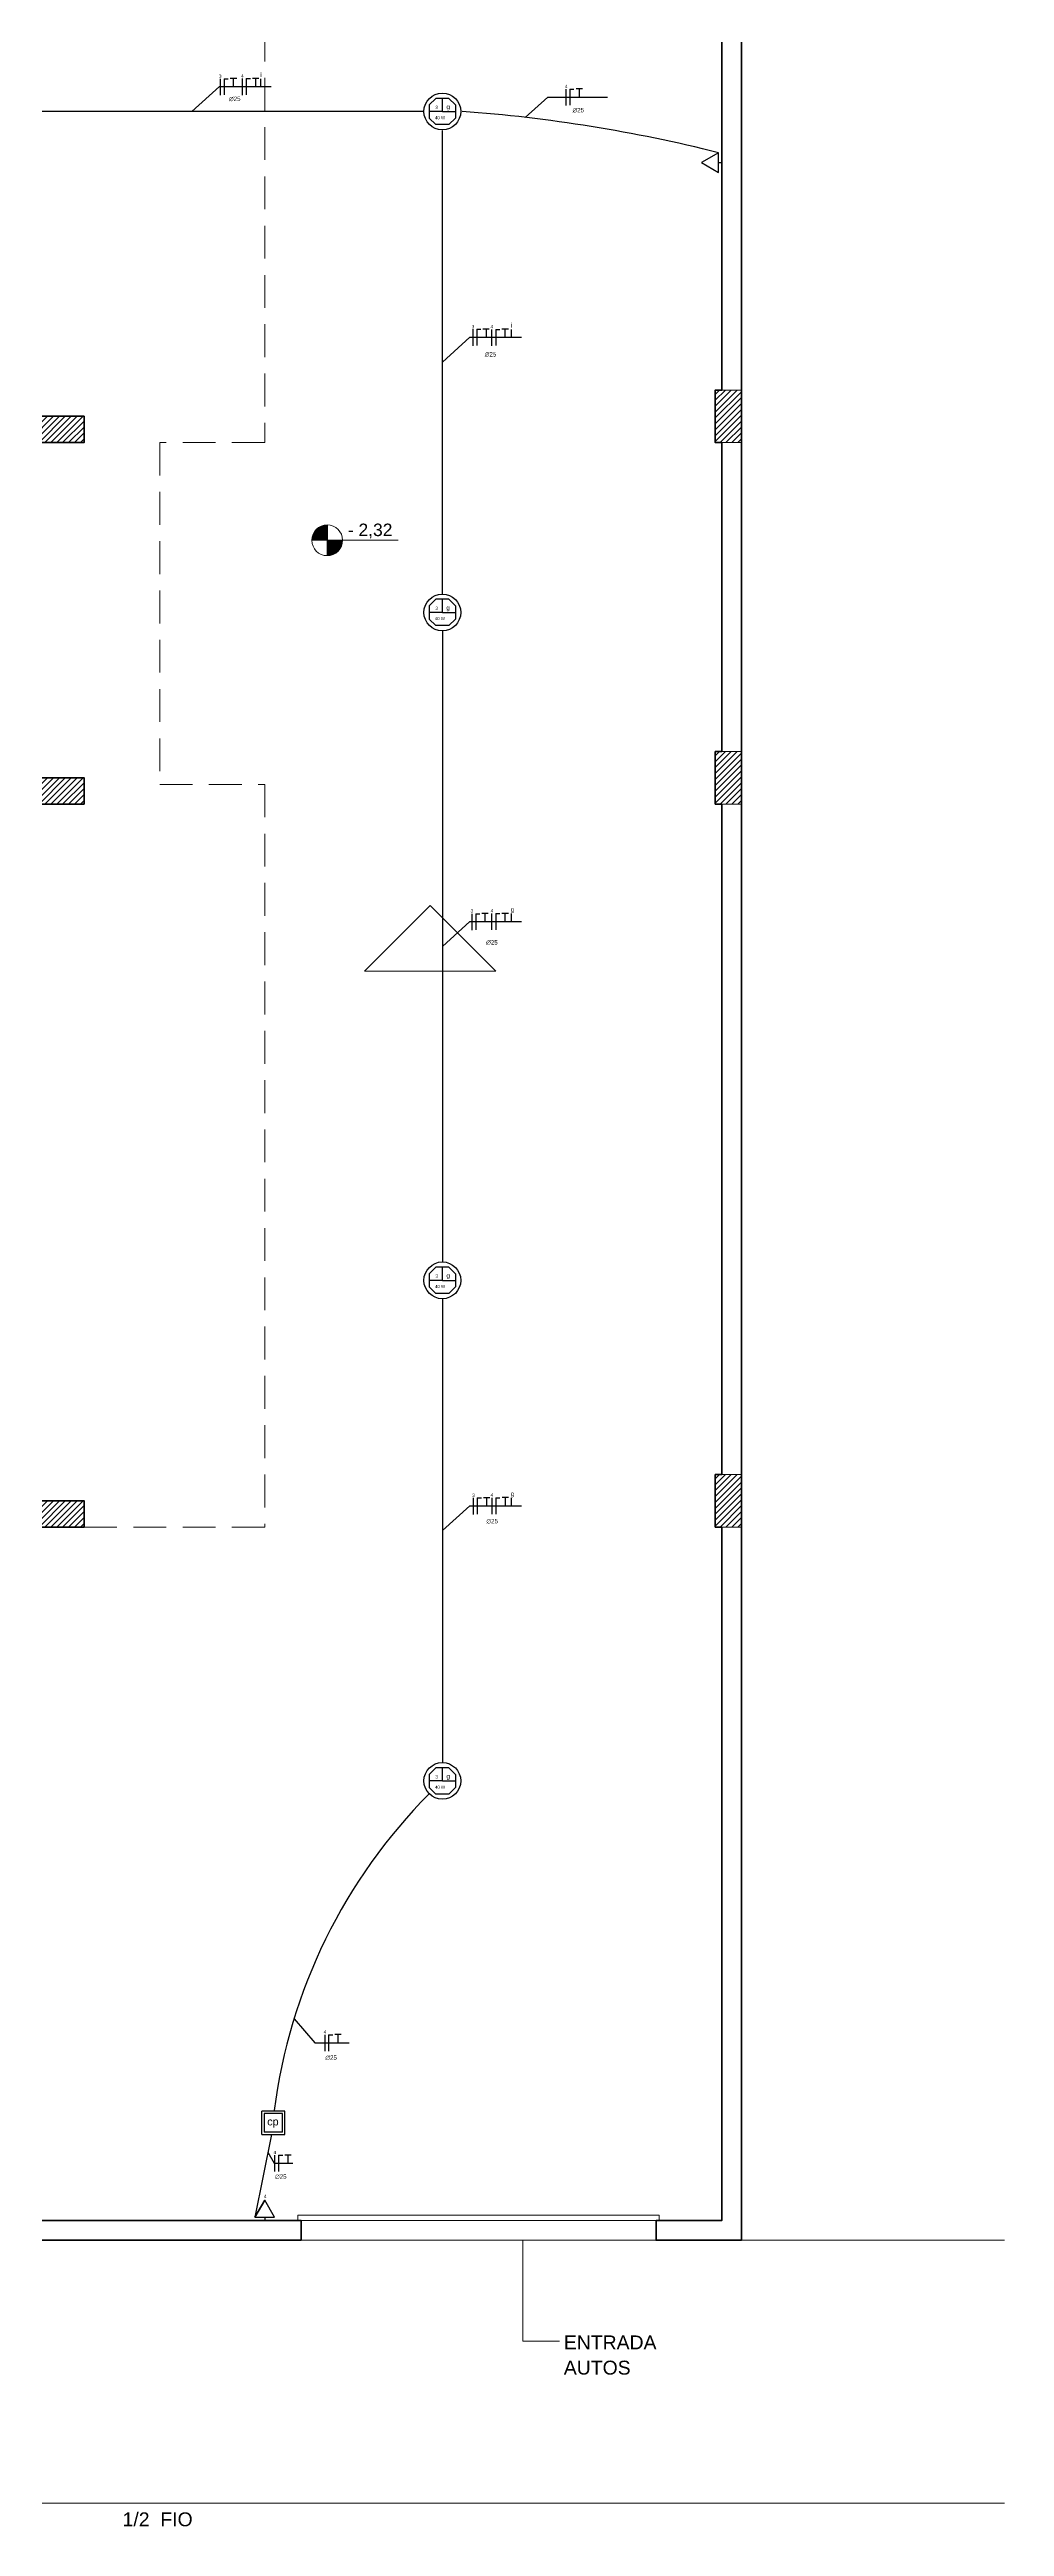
# Model space of a CAD drawing. Header units: millimetres. Extents: x 2991 to 3503, y 2795 to 2987.
# Drawn here: x 3032.25 to 3039.51, y 2806.25 to 2825.09 of the extents above; entities that cross this region are included whole.
import ezdxf
from ezdxf.enums import TextEntityAlignment as Align

# ---------------------------------------------------------------- set-up
doc = ezdxf.new("R2010")
doc.units = ezdxf.units.MM
doc.linetypes.add('HIDDEN', pattern=[0.375, 0.25, -0.125])
for name, color, linetype in [('CISM_59_ELET_CAIXA DE PASSAGEM_INSTALAR', 10, 'Continuous'), ('CISM_78_CX_ENT_PRINC', 10, 'Continuous'), ('ESCO_37_TOMADAS', 3, 'Continuous'), ('Pranchas', 3, 'Continuous'), ('PTF', 1, 'Continuous'), ('PTO', 1, 'Continuous'), ('TET', 172, 'Continuous'), ('TEXTO', 7, 'Continuous')]:
    doc.layers.add(name, color=color, linetype=linetype)
for name, color, linetype, lineweight in [('ESQ_INTER', 250, 'Continuous', 9), ('PILAR', 7, 'Continuous', 5), ('Plarga', 7, 'Continuous', 40)]:
    doc.layers.add(name, color=color, linetype=linetype, lineweight=lineweight)
doc.styles.add('arial', font='')
doc.styles.add('ST', font='ROMANS.SHX', dxfattribs={"height": 0.15})
doc.styles.get("Standard").update_dxf_attribs({"font": ''})
doc.styles.get('arial').set_extended_font_data('Arial')
doc.styles.get('Standard').set_extended_font_data('Arial')

# ---------------------------------------------------------------- blocks, each defined once
blk = doc.blocks.new('iv')
at = {"color": 3}
for p, q in [((-0.2, 0.1), (-0.1, 0.2)), ((-0.2, 0.1), (-0.2, -0.1)), ((-0.1, 0.2), (0.1, 0.2)), ((0.1, 0.2), (0.2, 0.1)), ((0.2, 0.1), (0.2, -0.1)), ((-0.1, -0.2), (-0.2, -0.1)), ((-0.1, -0.2), (0.1, -0.2)), ((0.2, -0.1), (0.1, -0.2))]:
    blk.add_line(p, q, dxfattribs=at)
at = {"color": 1}
blk.add_circle((0, 0), 0.28, dxfattribs=at)
at = {"color": 1, "style": 'ST', "flags": 4}
blk.add_attdef('N%%D', text='', height=0.15, dxfattribs=at).set_placement((0.003, -0.074), align=Align.CENTER)

msp = doc.modelspace()

# ---------------------------------------------------------------- hatches: boundary and pattern name
h = msp.add_hatch(color=256)
h.dxf.hatch_style = 1
h.paths.add_polyline_path([(3034.358, 2821.478, 0.414214), (3034.241, 2821.361), (3034.358, 2821.361)])
h.paths.add_polyline_path([(3034.475, 2821.361), (3034.358, 2821.361), (3034.358, 2821.244, 0.414214)])
at = {"layer": 'PILAR'}
h = msp.add_hatch(dxfattribs=at)
h.set_pattern_fill('ANSI31,_O', color=256, scale=0.01, angle=-90)
h.set_pattern_definition([(225, (3989.723443, 4686.067254), (-0.0224506403, 0.0224506403), [])])
h.paths.add_polyline_path([(3037.309, 2822.104), (3037.509, 2822.104), (3037.509, 2822.504), (3037.309, 2822.504)])
h = msp.add_hatch(dxfattribs=at)
h.set_pattern_fill('ANSI31,_O', color=256, scale=0.01)
h.set_pattern_definition([(45, (1168.546275, 1869.890086), (-0.0224506403, 0.0224506403), [])])
h.paths.add_polyline_path([(3032.109, 2822.304), (3032.109, 2822.104), (3032.509, 2822.104), (3032.509, 2822.304)])
h = msp.add_hatch(dxfattribs=at)
h.set_pattern_fill('ANSI31,_O', color=256, scale=0.01, angle=-90)
h.set_pattern_definition([(225, (3989.723443, 4683.317254), (-0.0224506403, 0.0224506403), [])])
h.paths.add_polyline_path([(3037.309, 2819.354), (3037.509, 2819.354), (3037.509, 2819.754), (3037.309, 2819.754)])
h = msp.add_hatch(dxfattribs=at)
h.set_pattern_fill('ANSI31,_O', color=256, scale=0.01)
h.set_pattern_definition([(45, (1168.546275, 1867.140086), (-0.0224506403, 0.0224506403), [])])
h.paths.add_polyline_path([(3032.109, 2819.554), (3032.109, 2819.354), (3032.509, 2819.354), (3032.509, 2819.554)])
h = msp.add_hatch(dxfattribs=at)
h.set_pattern_fill('ANSI31,_O', color=256, scale=0.01, angle=-90)
h.set_pattern_definition([(225, (3989.723443, 4677.817254), (-0.0224506403, 0.0224506403), [])])
h.paths.add_polyline_path([(3037.309, 2813.854), (3037.509, 2813.854), (3037.509, 2814.254), (3037.309, 2814.254)])
h = msp.add_hatch(dxfattribs=at)
h.set_pattern_fill('ANSI31,_O', color=256, scale=0.01)
h.set_pattern_definition([(45, (1168.546275, 1861.640086), (-0.0224506403, 0.0224506403), [])])
h.paths.add_polyline_path([(3032.109, 2814.054), (3032.109, 2813.854), (3032.509, 2813.854), (3032.509, 2814.054)])

# ---------------------------------------------------------------- linework, layer by layer
for p, q in [((3035.234, 2824.623), (3035.134, 2824.623)), ((3035.234, 2824.623), (3035.234, 2824.723)), ((3035.234, 2824.623), (3035.334, 2824.623)), ((3035.234, 2820.812), (3035.134, 2820.812)), ((3035.234, 2820.812), (3035.234, 2820.912)), ((3035.234, 2820.812), (3035.334, 2820.812)), ((3035.234, 2815.731), (3035.134, 2815.731)), ((3035.234, 2815.731), (3035.234, 2815.831)), ((3035.234, 2815.731), (3035.334, 2815.731)), ((3035.234, 2811.923), (3035.134, 2811.923)), ((3035.234, 2811.923), (3035.234, 2812.023)), ((3035.234, 2811.923), (3035.334, 2811.923))]:
    msp.add_line(p, q)
at = {"color": 3}
for p, q in [((3037.334, 2824.309), (3037.204, 2824.234)), ((3037.204, 2824.234), (3037.334, 2824.159)), ((3037.334, 2824.159), (3037.334, 2824.309)), ((3037.334, 2824.234), (3037.359, 2824.234)), ((3033.808, 2808.604), (3033.883, 2808.734)), ((3033.883, 2808.734), (3033.808, 2808.604)), ((3033.883, 2808.734), (3033.808, 2808.604)), ((3033.958, 2808.604), (3033.883, 2808.734)), ((3033.808, 2808.604), (3033.958, 2808.604)), ((3033.883, 2808.604), (3033.883, 2808.579))]:
    msp.add_line(p, q, dxfattribs=at)
at = {"lineweight": 5}
for points in [[(3008.989, 2836.052), (3023.359, 2808.429), (3039.509, 2808.429)], [(3034.159, 2808.429), (3036.859, 2808.429)], [(3036.126, 2807.661), (3035.846, 2807.661), (3035.846, 2808.429)]]:
    msp.add_lwpolyline(points, dxfattribs=at)
msp.add_lwpolyline([(3007.214, 2835.129), (3021.585, 2807.506, 0.279744), (3023.359, 2806.429), (3039.509, 2806.429)], format="xyb", dxfattribs=at)
at = {"linetype": 'HIDDEN', "lineweight": 5}
msp.add_lwpolyline([(3025.284, 2828.454), (3025.284, 2828.454), (3025.284, 2828.454), (3028.134, 2828.454), (3028.134, 2830.504), (3033.884, 2830.504), (3033.884, 2822.104), (3033.084, 2822.104), (3033.084, 2819.504), (3033.884, 2819.504), (3033.884, 2813.854), (3030.784, 2813.854), (3030.784, 2813.404), (3029.284, 2813.404), (3029.284, 2813.854), (3026.784, 2813.854)], dxfattribs=at)
at = {"lineweight": 9}
msp.add_lwpolyline([(3034.241, 2821.361), (3034.899, 2821.361)], dxfattribs=at)
msp.add_lwpolyline([(3034.358, 2821.478), (3034.358, 2821.244)])
msp.add_lwpolyline([(3035.642, 2818.082), (3035.142, 2818.582), (3034.642, 2818.082)], close=True, dxfattribs=at)
msp.add_circle((3034.358, 2821.361), 0.117, dxfattribs=at)
at = {"layer": 'CISM_59_ELET_CAIXA DE PASSAGEM_INSTALAR', "color": 10, "linetype": 'ByBlock', "ltscale": 10}
msp.add_line((3034.036, 2809.41), (3033.86, 2809.411), dxfattribs=at)
at = {"layer": 'CISM_78_CX_ENT_PRINC', "linetype": 'ByBlock', "ltscale": 0.05}
for p, q in [((3033.86, 2809.234), (3033.86, 2809.411)), ((3033.878, 2809.393), (3033.878, 2809.252)), ((3034.019, 2809.393), (3033.878, 2809.393)), ((3034.019, 2809.252), (3034.019, 2809.393)), ((3034.036, 2809.234), (3034.036, 2809.41)), ((3033.86, 2809.234), (3034.036, 2809.234)), ((3034.019, 2809.252), (3033.878, 2809.252))]:
    msp.add_line(p, q, dxfattribs=at)
at = {"layer": 'ESCO_37_TOMADAS'}
for p, q in [((3033.544, 2824.872), (3033.544, 2824.747)), ((3033.574, 2824.872), (3033.574, 2824.749)), ((3033.574, 2824.872), (3033.606, 2824.872)), ((3033.644, 2824.873), (3033.644, 2824.812)), ((3033.712, 2824.873), (3033.712, 2824.748)), ((3033.742, 2824.873), (3033.742, 2824.749)), ((3033.742, 2824.873), (3033.774, 2824.873)), ((3033.812, 2824.874), (3033.812, 2824.812)), ((3033.852, 2824.872), (3033.852, 2824.812)), ((3036.173, 2824.793), (3036.173, 2824.668)), ((3036.203, 2824.793), (3036.203, 2824.67)), ((3036.203, 2824.793), (3036.235, 2824.793)), ((3036.274, 2824.795), (3036.274, 2824.733)), ((3035.465, 2822.966), (3035.465, 2822.841)), ((3035.495, 2822.966), (3035.495, 2822.842)), ((3035.495, 2822.966), (3035.527, 2822.966)), ((3035.566, 2822.967), (3035.566, 2822.906)), ((3035.609, 2822.965), (3035.609, 2822.841)), ((3035.64, 2822.965), (3035.64, 2822.842)), ((3035.64, 2822.965), (3035.671, 2822.965)), ((3035.71, 2822.967), (3035.71, 2822.905)), ((3035.757, 2822.965), (3035.757, 2822.905)), ((3035.457, 2818.52), (3035.457, 2818.396)), ((3035.488, 2818.52), (3035.488, 2818.397)), ((3035.488, 2818.52), (3035.519, 2818.52)), ((3035.558, 2818.522), (3035.558, 2818.46)), ((3035.609, 2818.521), (3035.609, 2818.397)), ((3035.64, 2818.521), (3035.64, 2818.398)), ((3035.64, 2818.521), (3035.671, 2818.521)), ((3035.71, 2818.523), (3035.71, 2818.461)), ((3035.757, 2818.521), (3035.757, 2818.461)), ((3035.469, 2814.076), (3035.469, 2813.951)), ((3035.499, 2814.076), (3035.499, 2813.952)), ((3035.499, 2814.076), (3035.531, 2814.076)), ((3035.57, 2814.077), (3035.57, 2814.015)), ((3035.61, 2814.076), (3035.61, 2813.952)), ((3035.64, 2814.076), (3035.64, 2813.953)), ((3035.64, 2814.076), (3035.672, 2814.076)), ((3035.711, 2814.078), (3035.711, 2814.016)), ((3035.757, 2814.076), (3035.757, 2814.016)), ((3034.339, 2809.992), (3034.339, 2809.867)), ((3034.369, 2809.992), (3034.369, 2809.868)), ((3034.369, 2809.992), (3034.401, 2809.992)), ((3034.44, 2809.993), (3034.44, 2809.932)), ((3033.958, 2809.076), (3033.958, 2808.951)), ((3033.988, 2809.076), (3033.988, 2808.952)), ((3033.988, 2809.076), (3034.02, 2809.076)), ((3034.059, 2809.077), (3034.059, 2809.015))]:
    msp.add_line(p, q, dxfattribs=at)
for points in [[(3033.67, 2824.873), (3033.644, 2824.873), (3033.621, 2824.873)], [(3033.838, 2824.874), (3033.812, 2824.874), (3033.789, 2824.874)], [(3036.299, 2824.795), (3036.274, 2824.795), (3036.251, 2824.795)], [(3035.591, 2822.967), (3035.566, 2822.967), (3035.543, 2822.967)], [(3035.736, 2822.967), (3035.71, 2822.967), (3035.687, 2822.967)], [(3035.583, 2818.522), (3035.558, 2818.522), (3035.535, 2818.522)], [(3035.736, 2818.523), (3035.71, 2818.523), (3035.687, 2818.523)], [(3035.595, 2814.077), (3035.57, 2814.077), (3035.547, 2814.077)], [(3035.736, 2814.079), (3035.711, 2814.079), (3035.688, 2814.079)], [(3034.465, 2809.993), (3034.44, 2809.993), (3034.417, 2809.993)], [(3034.084, 2809.077), (3034.059, 2809.077), (3034.036, 2809.077)]]:
    msp.add_lwpolyline(points, dxfattribs=at)
at = {"layer": 'ESQ_INTER'}
msp.add_lwpolyline([(3034.134, 2808.579), (3036.884, 2808.579), (3036.884, 2808.619), (3034.134, 2808.619)], close=True, dxfattribs=at)
at = {"layer": 'PILAR'}
for points in [[(3037.309, 2822.504), (3037.309, 2822.104), (3037.509, 2822.104), (3037.509, 2822.504)], [(3037.309, 2819.754), (3037.309, 2819.354), (3037.509, 2819.354), (3037.509, 2819.754)], [(3037.309, 2814.254), (3037.309, 2813.854), (3037.509, 2813.854), (3037.509, 2814.254)]]:
    msp.add_lwpolyline(points, close=True, dxfattribs=at)
at = {"layer": 'Plarga'}
for points in [[(3026.634, 2808.579), (3026.634, 2813.854), (3020.706, 2813.854), (3023.45, 2808.579), (3034.159, 2808.579), (3034.159, 2808.429), (3023.359, 2808.429), (3010.509, 2833.129)], [(3037.509, 2833.129), (3037.509, 2808.429), (3036.859, 2808.429), (3036.859, 2808.579), (3037.359, 2808.579), (3037.359, 2813.854), (3037.309, 2813.854), (3037.309, 2814.254), (3037.359, 2814.254), (3037.359, 2814.254), (3037.359, 2819.354), (3037.309, 2819.354), (3037.309, 2819.754), (3037.359, 2819.754), (3037.359, 2819.754), (3037.359, 2822.104), (3037.309, 2822.104), (3037.309, 2822.504), (3037.359, 2822.504), (3037.359, 2822.504), (3037.359, 2827.579)]]:
    msp.add_lwpolyline(points, dxfattribs=at)
for points in [[(3032.109, 2822.304), (3032.509, 2822.304), (3032.509, 2822.104), (3032.109, 2822.104)], [(3032.109, 2819.554), (3032.509, 2819.554), (3032.509, 2819.354), (3032.109, 2819.354)], [(3032.109, 2814.054), (3032.509, 2814.054), (3032.509, 2813.854), (3032.109, 2813.854)]]:
    msp.add_lwpolyline(points, close=True, dxfattribs=at)
at = {"layer": 'Pranchas'}
for p, q in [((3033.329, 2824.623), (3033.538, 2824.812)), ((3033.538, 2824.812), (3033.932, 2824.812)), ((3035.864, 2824.577), (3036.037, 2824.732)), ((3036.037, 2824.732), (3036.49, 2824.732)), ((3035.234, 2822.716), (3035.443, 2822.905)), ((3035.443, 2822.905), (3035.837, 2822.905)), ((3035.234, 2818.272), (3035.443, 2818.461)), ((3035.443, 2818.461), (3035.837, 2818.461)), ((3035.234, 2813.827), (3035.443, 2814.016)), ((3035.443, 2814.016), (3035.837, 2814.016))]:
    msp.add_line(p, q, dxfattribs=at)
at = {"layer": 'TET'}
for p, q in [((3035.094, 2824.623), (3031.564, 2824.623)), ((3035.234, 2820.952), (3035.234, 2824.479)), ((3035.234, 2820.672), (3035.234, 2815.871)), ((3035.234, 2815.591), (3035.234, 2812.063)), ((3033.934, 2809.234), (3033.808, 2808.604))]:
    msp.add_line(p, q, dxfattribs=at)
at = {"layer": 'TET', "color": 3}
for p, q in [((3034.106, 2810.112), (3034.265, 2809.93)), ((3034.265, 2809.93), (3034.525, 2809.93)), ((3033.907, 2809.1), (3033.955, 2809.015)), ((3033.955, 2809.015), (3034.097, 2809.015))]:
    msp.add_line(p, q, dxfattribs=at)
at = {"layer": 'TET'}
for centre, radius, start, end in [((3034.563, 2813.311), 11.342, 75.8594, 85.8497), ((3038.077, 2808.892), 4.155, 135.0978, 172.7474)]:
    msp.add_arc(centre, radius, start, end, dxfattribs=at)

# ---------------------------------------------------------------- block references
at = {"layer": 'PTO', "xscale": 0.5, "yscale": 0.5, "zscale": 0.5, "rotation": 270}
for p in [(3035.234, 2824.623), (3035.234, 2820.812), (3035.234, 2815.731), (3035.234, 2811.923)]:
    msp.add_blockref('iv', p, dxfattribs=at)

# ---------------------------------------------------------------- texts
at = {"layer": 'ESCO_37_TOMADAS'}
for p in [(3035.178, 2824.564), (3035.177, 2820.754), (3035.178, 2815.673), (3035.178, 2811.864)]:
    msp.add_text('40 W', height=0.0235, dxfattribs=at).set_placement(p)
at = {"layer": 'ESCO_37_TOMADAS', "attachment_point": 1}
for s, width, gutter_width, insert, char_height in [('{\\fArial Unicode MS|b0|i0|c0|p34;i}', 0.01212, 0.173, (3033.849, 2824.921), 0.03457), ('{\\fArial Unicode MS|b0|i0|c0|p34;3}', 0.000485, 0.126, (3033.535, 2824.905), 0.02522), ('{\\fArial Unicode MS|b0|i0|c0|p34;4}', 0.000485, 0.126, (3033.703, 2824.906), 0.02522), ('{\\fArial Unicode MS|b0|i0|c0|p34;4}', 0.000485, 0.126, (3036.165, 2824.826), 0.02522), ('{\\fArial Unicode MS|b0|i0|c0|p34;3}', 0.000485, 0.126, (3035.181, 2824.667), 0.02522), ('{\\fArial Unicode MS|b0|i0|c0|p34;g}', 0.01212, 0.173, (3035.265, 2824.676), 0.03457), ('{\\fArial Unicode MS|b0|i0|c0|p34;3}', 0.000485, 0.126, (3035.457, 2822.999), 0.02522), ('{\\fArial Unicode MS|b0|i0|c0|p34;4}', 0.000485, 0.126, (3035.601, 2822.999), 0.02522), ('{\\fArial Unicode MS|b0|i0|c0|p34;i}', 0.01212, 0.173, (3035.754, 2823.014), 0.03457), ('{\\fArial Unicode MS|b0|i0|c0|p34;3}', 0.000485, 0.126, (3035.181, 2820.857), 0.02522), ('{\\fArial Unicode MS|b0|i0|c0|p34;g}', 0.01212, 0.173, (3035.264, 2820.866), 0.03457), ('{\\fArial Unicode MS|b0|i0|c0|p34;3}', 0.000485, 0.126, (3035.449, 2818.554), 0.02522), ('{\\fArial Unicode MS|b0|i0|c0|p34;4}', 0.000485, 0.126, (3035.601, 2818.555), 0.02522), ('{\\fArial Unicode MS|b0|i0|c0|p34;g}', 0.01212, 0.173, (3035.754, 2818.57), 0.03457), ('{\\fArial Unicode MS|b0|i0|c0|p34;3}', 0.000485, 0.126, (3035.181, 2815.776), 0.02522), ('{\\fArial Unicode MS|b0|i0|c0|p34;g}', 0.01212, 0.173, (3035.265, 2815.785), 0.03457), ('{\\fArial Unicode MS|b0|i0|c0|p34;3}', 0.000485, 0.126, (3035.461, 2814.109), 0.02522), ('{\\fArial Unicode MS|b0|i0|c0|p34;4}', 0.000485, 0.126, (3035.601, 2814.11), 0.02522), ('{\\fArial Unicode MS|b0|i0|c0|p34;g}', 0.01212, 0.173, (3035.754, 2814.125), 0.03457), ('{\\fArial Unicode MS|b0|i0|c0|p34;3}', 0.000485, 0.126, (3035.181, 2811.967), 0.02522), ('{\\fArial Unicode MS|b0|i0|c0|p34;g}', 0.01212, 0.173, (3035.265, 2811.976), 0.03457), ('{\\fArial Unicode MS|b0|i0|c0|p34;4}', 0.000485, 0.126, (3034.331, 2810.025), 0.02522), ('{\\fArial Unicode MS|b0|i0|c0|p34;4}', 0.000485, 0.126, (3033.95, 2809.109), 0.02522), ('{\\fArial Unicode MS|b0|i0|c0|p34;4}', 0.000485, 0.126, (3033.877, 2808.775), 0.02522)]:
    msp.add_mtext_dynamic_manual_height_columns(s, width=width, gutter_width=gutter_width, heights=[0], dxfattribs=dict(at, insert=insert, char_height=char_height))
at = {"layer": 'PTF', "char_height": 0.0333, "width": 0.08827, "attachment_point": 1}
for insert in [(3033.611, 2824.736), (3036.224, 2824.65), (3035.556, 2822.792), (3035.567, 2818.319), (3035.569, 2813.916), (3034.344, 2809.835), (3033.961, 2808.93)]:
    msp.add_mtext('∅25', dxfattribs=dict(at, insert=insert))
at = {"layer": 'PTF', "insert": (3033.902, 2809.361), "char_height": 0.0588, "attachment_point": 1}
msp.add_mtext_dynamic_manual_height_columns('cp', width=0.00463, gutter_width=0.294, heights=[0], dxfattribs=at)
at = {"layer": 'TEXTO', "style": 'arial'}
for s, height, p in [('- 2,32', 0.095, (3034.515, 2821.393)), ('ENTRADA', 0.1056, (3036.158, 2807.599)), ('AUTOS', 0.1056, (3036.158, 2807.407)), ('1/2  FIO', 0.1056, (3032.802, 2806.253))]:
    msp.add_text(s, height=height, dxfattribs=at).set_placement(p)

doc.saveas('drawing.dxf')
